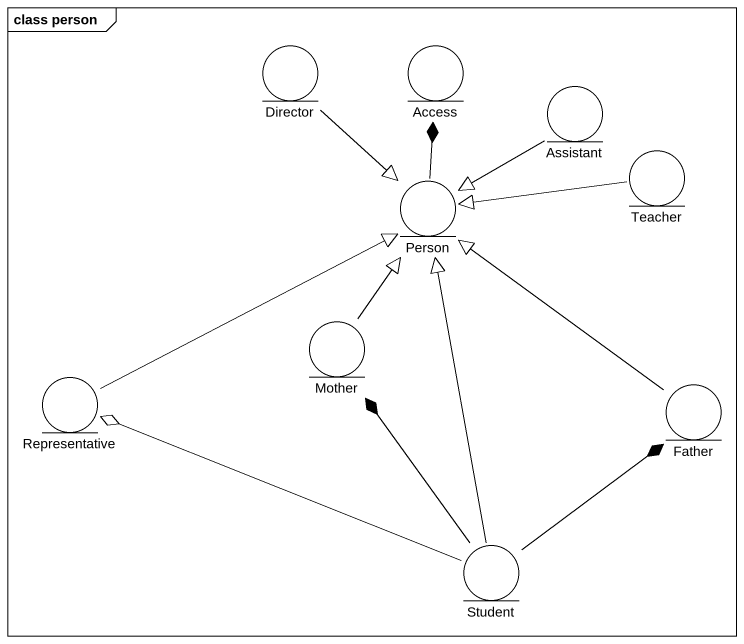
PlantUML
@startuml
mainframe class person
entity Director
entity Access
entity Assistant
entity "Person" as Person_
entity Teacher
entity Mother
entity Representative
entity Father
entity Student
Director --|> Person_
Assistant --|> Person_
Person_ -up-* Access
Teacher -left-|> Person_
Mother -up-|> Person_
Representative -right-|> Person_
Father -up-|> Person_
Student -up-|> Person_
Student -up-* Mother
Student -left-o Representative
Student -up-* Father
@enduml
